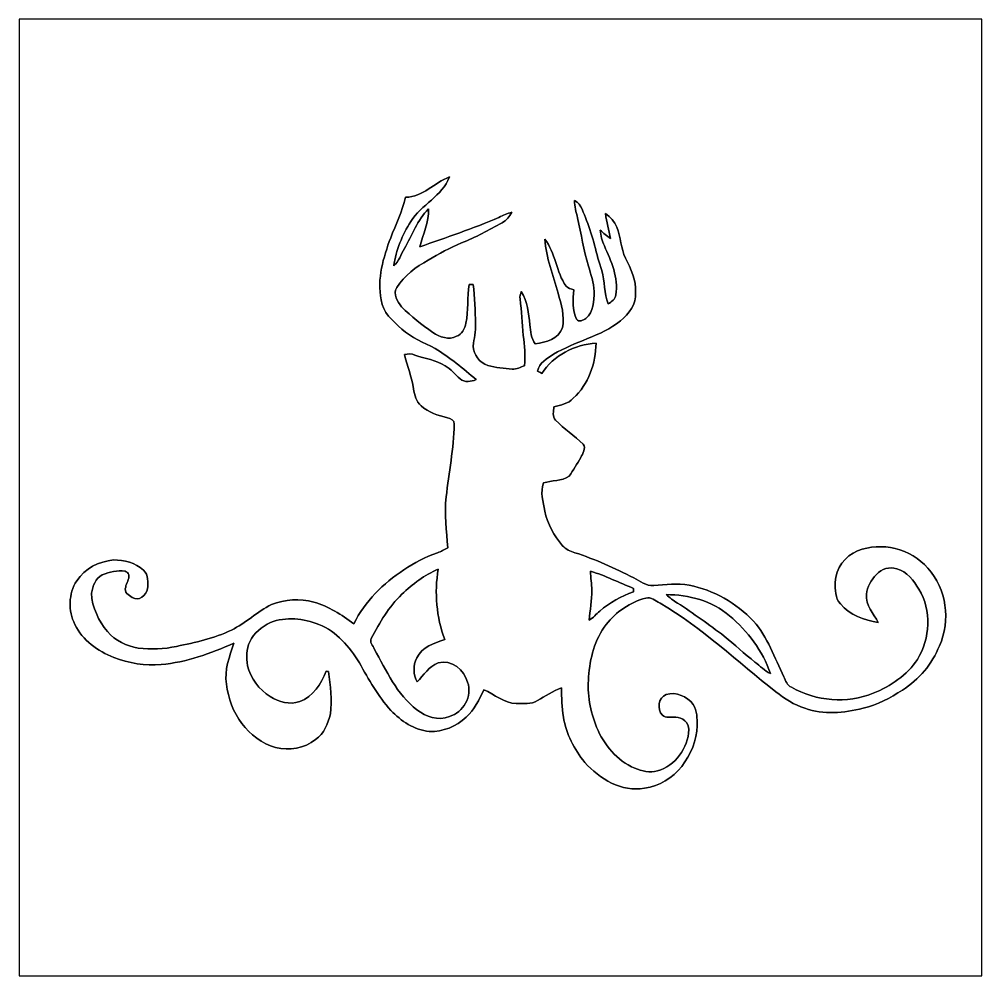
# Model space of a CAD drawing. Header units: centimetres. Extents: x -16.8 to 16.8, y -16.7 to 16.7.
import ezdxf

# ---------------------------------------------------------------- set-up
doc = ezdxf.new("R2010")
doc.units = ezdxf.units.CM
doc.header["$MEASUREMENT"] = 0
doc.layers.add('Layer 1', color=7, linetype='Continuous')

msp = doc.modelspace()

# ---------------------------------------------------------------- linework, layer by layer
at = {"layer": 'Layer 1', "color": 7}
for points, knots in [([(-16.77458, 16.66875), (-16.77458, 16.66875), (16.77458, 16.66875), (16.77458, 16.66875), (16.77458, 16.66875), (16.77458, 16.66875), (16.77458, -16.66875), (16.77458, -16.66875), (16.77458, -16.66875), (16.77458, -16.66875), (-16.77458, -16.66875), (-16.77458, -16.66875), (-16.77458, -16.66875), (-16.77458, -16.66875), (-16.77458, 16.66875), (-16.77458, 16.66875), (-16.77458, 16.66875), (-16.77458, 16.66875), (-16.77458, 16.66875), (-16.77458, 16.66875)], [0, 0, 0, 0, 0.16666667, 0.16666667, 0.16666667, 0.16666667, 0.33333333, 0.33333333, 0.33333333, 0.33333333, 0.5, 0.5, 0.5, 0.5, 0.66666667, 0.66666667, 0.66666667, 0.66666667, 1, 1, 1, 1]), ([(-3.30623, 10.46762), (-3.42829, 9.97726), (-3.64878, 9.51971), (-3.82834, 9.0491), (-3.82834, 9.0491), (-4.08129, 8.36471), (-4.31447, 7.62494), (-4.15502, 6.89081), (-4.15502, 6.89081), (-4.11833, 6.44807), (-3.74544, 6.14997), (-3.44135, 5.87128), (-3.44135, 5.87128), (-3.10691, 5.56084), (-2.67688, 5.40209), (-2.27824, 5.19783), (-2.27824, 5.19783), (-1.76812, 4.87997), (-1.30493, 4.49368), (-0.8442, 4.10986), (-0.8442, 4.10986), (-1.02023, 4.03296), (-1.24919, 4.00368), (-1.40864, 4.13032), (-1.40864, 4.13032), (-1.58291, 4.28308), (-1.7212, 4.48169), (-1.92828, 4.59387), (-1.92828, 4.59387), (-2.25143, 4.78543), (-2.62855, 4.84364), (-2.98097, 4.95864), (-2.98097, 4.95864), (-3.0988, 5.01756), (-3.22898, 5.01333), (-3.35174, 4.98016), (-3.35174, 4.98016), (-3.2325, 4.58541), (-3.10092, 4.19347), (-3.03071, 3.78601), (-3.03071, 3.78601), (-2.99508, 3.57364), (-2.94464, 3.33869), (-2.76296, 3.19934), (-2.76296, 3.19934), (-2.51813, 2.95099), (-2.16888, 2.87091), (-1.84644, 2.77707), (-1.84644, 2.77707), (-1.74096, 2.74567), (-1.59879, 2.69416), (-1.60937, 2.55799), (-1.60937, 2.55799), (-1.62842, 1.70497), (-1.80375, 0.86642), (-1.89336, 0.01976), (-1.89336, 0.01976), (-1.97238, -0.57115), (-1.86866, -1.16523), (-1.84009, -1.75578), (-1.84009, -1.75578), (-1.95404, -1.82492), (-2.07574, -1.88101), (-2.20063, -1.92687), (-2.20063, -1.92687), (-2.61197, -2.07786), (-3.0099, -2.27083), (-3.36832, -2.52377), (-3.36832, -2.52377), (-4.08411, -2.99685), (-4.73569, -3.61809), (-5.10928, -4.40055), (-5.10928, -4.40055), (-5.53896, -4.09222), (-5.98876, -3.78248), (-6.5084, -3.64984), (-6.5084, -3.64984), (-6.99029, -3.51437), (-7.51593, -3.54365), (-7.97983, -3.73098), (-7.97983, -3.73098), (-8.48043, -3.97334), (-8.87836, -4.38256), (-9.38142, -4.62139), (-9.38142, -4.62139), (-9.98361, -4.90961), (-10.64119, -5.05354), (-11.29101, -5.18936), (-11.29101, -5.18936), (-11.72774, -5.28638), (-12.17965, -5.29978), (-12.6238, -5.24933), (-12.6238, -5.24933), (-13.03161, -5.17631), (-13.43413, -4.99569), (-13.70365, -4.67184), (-13.70365, -4.67184), (-14.00457, -4.29154), (-14.24164, -3.83258), (-14.25681, -3.33939), (-14.25681, -3.33939), (-14.21236, -3.09457), (-14.1224, -2.81023), (-13.87863, -2.6991), (-13.87863, -2.6991), (-13.63451, -2.58304), (-13.35405, -2.53118), (-13.08559, -2.57104), (-13.08559, -2.57104), (-13.03126, -2.5968), (-12.96705, -2.63172), (-12.96, -2.6991), (-12.96, -2.6991), (-12.92049, -2.8508), (-13.05313, -2.97568), (-13.06266, -3.12279), (-13.06266, -3.12279), (-13.14062, -3.30659), (-12.94906, -3.39901), (-12.83511, -3.4865), (-12.83511, -3.4865), (-12.61745, -3.63361), (-12.3377, -3.41171), (-12.30559, -3.18135), (-12.30559, -3.18135), (-12.28513, -2.96439), (-12.26573, -2.69346), (-12.44529, -2.53294), (-12.44529, -2.53294), (-12.72434, -2.27295), (-13.12016, -2.16923), (-13.4941, -2.17593), (-13.4941, -2.17593), (-13.99258, -2.2285), (-14.49423, -2.47121), (-14.77081, -2.90266), (-14.77081, -2.90266), (-15.05938, -3.35421), (-15.0749, -3.95041), (-14.83536, -4.42736), (-14.83536, -4.42736), (-14.57219, -4.98193), (-14.03279, -5.34705), (-13.48105, -5.57742), (-13.48105, -5.57742), (-12.95506, -5.76615), (-12.3892, -5.88116), (-11.82899, -5.81836), (-11.82899, -5.81836), (-10.94034, -5.75698), (-10.10638, -5.42043), (-9.29464, -5.07894), (-9.29464, -5.07894), (-9.44139, -5.53932), (-9.6393, -6.01557), (-9.54723, -6.50804), (-9.54723, -6.50804), (-9.4488, -7.48136), (-8.80039, -8.43774), (-7.83731, -8.71855), (-7.83731, -8.71855), (-7.36882, -8.82368), (-6.82943, -8.74536), (-6.44701, -8.4395), (-6.44701, -8.4395), (-6.15244, -8.23524), (-6.00534, -7.88388), (-5.93055, -7.54521), (-5.93055, -7.54521), (-5.87551, -7.05238), (-5.92032, -6.55532), (-5.99158, -6.06707), (-5.99158, -6.06707), (-6.01204, -6.06354), (-6.05226, -6.05684), (-6.07236, -6.05331), (-6.07236, -6.05331), (-6.25863, -6.4897), (-6.53309, -6.94196), (-6.99805, -7.11482), (-6.99805, -7.11482), (-7.34624, -7.23971), (-7.72619, -7.12152), (-8.02887, -6.93737), (-8.02887, -6.93737), (-8.41587, -6.69643), (-8.70162, -6.2992), (-8.82262, -5.86176), (-8.82262, -5.86176), (-8.85049, -5.58377), (-8.87307, -5.27861), (-8.73443, -5.02497), (-8.73443, -5.02497), (-8.59719, -4.71805), (-8.31391, -4.50956), (-8.02181, -4.36245), (-8.02181, -4.36245), (-7.48171, -4.13597), (-6.86223, -4.22451), (-6.32778, -4.42136), (-6.32778, -4.42136), (-5.71183, -4.67642), (-5.2578, -5.20559), (-4.91913, -5.76333), (-4.91913, -5.76333), (-4.59458, -6.34012), (-4.27249, -6.92926), (-3.81988, -7.41821), (-3.81988, -7.41821), (-3.46816, -7.79533), (-3.00355, -8.09837), (-2.48179, -8.15763), (-2.48179, -8.15763), (-2.01119, -8.16998), (-1.53811, -7.98301), (-1.2005, -7.65492), (-1.2005, -7.65492), (-0.90734, -7.40198), (-0.74824, -7.03968), (-0.57714, -6.70137), (-0.57714, -6.70137), (-0.20073, -6.85765), (0.11818, -7.17409), (0.5461, -7.18114), (0.5461, -7.18114), (0.79163, -7.16986), (1.07244, -7.22312), (1.2894, -7.07602), (1.2894, -7.07602), (1.55998, -6.91515), (1.82986, -6.7504), (2.12337, -6.63363), (2.12337, -6.63363), (2.13783, -6.97442), (2.13148, -7.31908), (2.19146, -7.65669), (2.19146, -7.65669), (2.29235, -8.23807), (2.5654, -8.77888), (2.93793, -9.2329), (2.93793, -9.2329), (3.45757, -9.80828), (4.21675, -10.27783), (5.02285, -10.13213), (5.02285, -10.13213), (6.07025, -9.99807), (6.81073, -8.96691), (6.85976, -7.95514), (6.85976, -7.95514), (6.85236, -7.70714), (6.85906, -7.43162), (6.71901, -7.21431), (6.71901, -7.21431), (6.50522, -6.93596), (6.12034, -6.75781), (5.7725, -6.86717), (5.7725, -6.86717), (5.49381, -6.96842), (5.45253, -7.3847), (5.64339, -7.58649), (5.64339, -7.58649), (5.76368, -7.71066), (5.95665, -7.63058), (6.10729, -7.65951), (6.10729, -7.65951), (6.34224, -7.65104), (6.56766, -7.85319), (6.56555, -8.09166), (6.56555, -8.09166), (6.54297, -8.73125), (6.09071, -9.34649), (5.47194, -9.52959), (5.47194, -9.52959), (5.20629, -9.62131), (4.92901, -9.52077), (4.67748, -9.43398), (4.67748, -9.43398), (4.05624, -9.17293), (3.60468, -8.61624), (3.34857, -8.00594), (3.34857, -8.00594), (3.13302, -7.45208), (3.01449, -6.85059), (3.07269, -6.25546), (3.07269, -6.25546), (3.11503, -5.60811), (3.27978, -4.94594), (3.68371, -4.42454), (3.68371, -4.42454), (4.03049, -3.98463), (4.51944, -3.64843), (5.06307, -3.50626), (5.06307, -3.50626), (5.24863, -3.44911), (5.40244, -3.60962), (5.55978, -3.68053), (5.55978, -3.68053), (7.03157, -4.53708), (8.25817, -5.73405), (9.59908, -6.77051), (9.59908, -6.77051), (9.90388, -7.01181), (10.23691, -7.22736), (10.61085, -7.34377), (10.61085, -7.34377), (11.26172, -7.58155), (11.97822, -7.5124), (12.63756, -7.34801), (12.63756, -7.34801), (13.13392, -7.23159), (13.58547, -6.98182), (14.01233, -6.71054), (14.01233, -6.71054), (14.58771, -6.34859), (15.04774, -5.80461), (15.29891, -5.17208), (15.29891, -5.17208), (15.69579, -4.29084), (15.5508, -3.181), (14.89463, -2.46133), (14.89463, -2.46133), (14.30302, -1.79317), (13.27926, -1.52012), (12.446, -1.8609), (12.446, -1.8609), (12.00961, -2.038), (11.68294, -2.47333), (11.66283, -2.94711), (11.66283, -2.94711), (11.66177, -3.20534), (11.66001, -3.50732), (11.84804, -3.71087), (11.84804, -3.71087), (12.17436, -4.1021), (12.68518, -4.25909), (13.16567, -4.36104), (13.16567, -4.36104), (13.00974, -4.04072), (12.70282, -3.75991), (12.75927, -3.37361), (12.75927, -3.37361), (12.80866, -2.88078), (13.27397, -2.30928), (13.81584, -2.48109), (13.81584, -2.48109), (14.16756, -2.57881), (14.40991, -2.89489), (14.58136, -3.19899), (14.58136, -3.19899), (15.03892, -3.93136), (14.98, -4.91807), (14.53092, -5.64056), (14.53092, -5.64056), (14.17496, -6.19795), (13.59711, -6.57578), (12.99281, -6.81884), (12.99281, -6.81884), (12.07982, -7.19808), (10.99573, -7.10177), (10.14271, -6.61353), (10.14271, -6.61353), (9.99102, -6.54791), (9.9381, -6.38598), (9.87213, -6.24981), (9.87213, -6.24981), (9.55816, -5.58271), (9.30769, -4.87186), (8.81803, -4.30636), (8.81803, -4.30636), (8.22113, -3.67771), (7.4295, -3.22121), (6.57472, -3.05964), (6.57472, -3.05964), (6.16761, -2.97427), (5.75134, -3.0413), (5.34247, -3.07269), (5.34247, -3.07269), (5.07647, -3.0928), (4.86904, -2.90759), (4.64502, -2.8), (4.64502, -2.8), (3.98039, -2.46486), (3.302, -2.15194), (2.59221, -1.9237), (2.59221, -1.9237), (2.42958, -1.88454), (2.27894, -1.80234), (2.16641, -1.67887), (2.16641, -1.67887), (1.86478, -1.33456), (1.63865, -0.92075), (1.54305, -0.47131), (1.54305, -0.47131), (1.48026, -0.15205), (1.38042, 0.18838), (1.50072, 0.50694), (1.50072, 0.50694), (1.78823, 0.60995), (2.13607, 0.55386), (2.38936, 0.74895), (2.38936, 0.74895), (2.54811, 0.94897), (2.66841, 1.17757), (2.80211, 1.39453), (2.80211, 1.39453), (2.86314, 1.53176), (2.99402, 1.71097), (2.88008, 1.85702), (2.88008, 1.85702), (2.58092, 2.15935), (2.21192, 2.38725), (1.92123, 2.69875), (1.92123, 2.69875), (1.78788, 2.81975), (1.85737, 3.01343), (1.8609, 3.16512), (1.8609, 3.16512), (2.10044, 3.22474), (2.36396, 3.26496), (2.53824, 3.45758), (2.53824, 3.45758), (3.06317, 3.9437), (3.32811, 4.67466), (3.33022, 5.38092), (3.33022, 5.38092), (2.59256, 5.32342), (1.83903, 4.96253), (1.44463, 4.31765), (1.44463, 4.31765), (1.39347, 4.34763), (1.34267, 4.37797), (1.29293, 4.40796), (1.29293, 4.40796), (1.34973, 4.69865), (1.62243, 4.84717), (1.85103, 4.99216), (1.85103, 4.99216), (2.59503, 5.44513), (3.49391, 5.60246), (4.17936, 6.15738), (4.17936, 6.15738), (4.48275, 6.38845), (4.73781, 6.74511), (4.71029, 7.14375), (4.71029, 7.14375), (4.74169, 7.57626), (4.53249, 7.96396), (4.35963, 8.34425), (4.35963, 8.34425), (4.18747, 8.68186), (4.19488, 9.0745), (4.06047, 9.42411), (4.06047, 9.42411), (3.96593, 9.60896), (3.83187, 9.77688), (3.66077, 9.89542), (3.66077, 9.89542), (3.69111, 9.60085), (3.79201, 9.32004), (3.82905, 9.02688), (3.82905, 9.02688), (3.70628, 9.1186), (3.59128, 9.21985), (3.47063, 9.31369), (3.47063, 9.31369), (3.49321, 9.12671), (3.54295, 8.94362), (3.62056, 8.77217), (3.62056, 8.77217), (3.85763, 8.23383), (4.11586, 7.66516), (4.0192, 7.06014), (4.0192, 7.06014), (3.99662, 6.9148), (3.87385, 6.82166), (3.75638, 6.75111), (3.75638, 6.75111), (3.60221, 7.118), (3.64208, 7.53145), (3.5306, 7.90928), (3.5306, 7.90928), (3.32916, 8.48607), (3.23638, 9.09567), (2.99544, 9.65906), (2.99544, 9.65906), (2.89172, 9.90459), (2.83281, 10.21009), (2.58127, 10.35403), (2.58127, 10.35403), (2.56999, 10.14448), (2.6416, 9.9441), (2.68393, 9.74196), (2.68393, 9.74196), (2.81058, 9.18316), (2.90901, 8.61801), (3.06352, 8.06591), (3.06352, 8.06591), (3.14925, 7.77628), (3.2639, 7.4863), (3.26108, 7.17903), (3.26108, 7.17903), (3.26461, 6.84989), (3.24697, 6.46712), (2.96968, 6.23852), (2.96968, 6.23852), (2.88325, 6.17749), (2.73368, 6.10588), (2.65218, 6.20995), (2.65218, 6.20995), (2.50578, 6.53062), (2.52836, 6.89575), (2.55058, 7.239), (2.55058, 7.239), (2.46168, 7.28027), (2.35162, 7.2898), (2.28388, 7.36282), (2.28388, 7.36282), (1.93922, 7.86483), (1.92123, 8.52452), (1.54305, 9.00606), (1.54305, 9.00606), (1.58538, 8.35484), (1.83727, 7.74418), (2.00766, 7.12047), (2.00766, 7.12047), (2.11455, 6.73206), (2.24825, 6.32425), (2.15829, 5.91785), (2.15829, 5.91785), (2.02706, 5.52238), (1.57798, 5.41126), (1.21391, 5.35517), (1.21391, 5.35517), (1.07315, 5.54778), (1.0474, 5.78944), (1.01706, 6.01945), (1.01706, 6.01945), (0.99342, 6.41738), (0.93592, 6.82942), (0.72602, 7.17691), (0.72602, 7.17691), (0.70132, 7.09401), (0.66781, 7.00899), (0.68086, 6.92044), (0.68086, 6.92044), (0.73625, 6.49958), (0.75318, 6.07483), (0.78881, 5.65185), (0.78881, 5.65185), (0.86184, 5.3026), (0.85619, 4.94524), (0.83608, 4.5907), (0.83608, 4.5907), (0.69779, 4.54448), (0.56268, 4.46158), (0.41169, 4.47287), (0.41169, 4.47287), (0.12524, 4.50603), (-0.16616, 4.52191), (-0.44379, 4.60269), (-0.44379, 4.60269), (-0.73413, 4.69724), (-0.93274, 4.97911), (-0.95109, 5.27685), (-0.95109, 5.27685), (-0.93028, 5.53508), (-0.85302, 5.78873), (-0.8696, 6.05014), (-0.8696, 6.05014), (-0.88336, 6.51016), (-0.889, 6.97265), (-0.94933, 7.4295), (-0.94933, 7.4295), (-0.9846, 7.42915), (-1.05586, 7.42809), (-1.09114, 7.42738), (-1.09114, 7.42738), (-1.16523, 6.97936), (-1.12007, 6.52004), (-1.20544, 6.07378), (-1.20544, 6.07378), (-1.24425, 5.88821), (-1.33914, 5.68713), (-1.53035, 5.61975), (-1.53035, 5.61975), (-1.79881, 5.47652), (-2.12443, 5.59647), (-2.35903, 5.75345), (-2.35903, 5.75345), (-2.74743, 6.01592), (-3.11009, 6.31754), (-3.44523, 6.64492), (-3.44523, 6.64492), (-3.59551, 6.81849), (-3.76026, 7.09295), (-3.61386, 7.31837), (-3.61386, 7.31837), (-3.34469, 7.7276), (-2.94922, 8.04227), (-2.51813, 8.26841), (-2.51813, 8.26841), (-2.14912, 8.50089), (-1.76213, 8.70479), (-1.3589, 8.87307), (-1.3589, 8.87307), (-0.86889, 9.06674), (-0.40323, 9.31686), (0.05397, 9.57792), (0.05397, 9.57792), (0.21061, 9.65235), (0.31009, 9.7984), (0.39934, 9.94057), (0.39934, 9.94057), (0.23812, 9.906), (0.09066, 9.83192), (-0.05715, 9.76277), (-0.05715, 9.76277), (-0.95532, 9.37401), (-1.8856, 9.06745), (-2.80599, 8.7376), (-2.80599, 8.7376), (-2.70122, 9.17399), (-2.49238, 9.59979), (-2.51284, 10.0584), (-2.51284, 10.0584), (-2.90266, 9.67281), (-3.07552, 9.13765), (-3.34927, 8.67445), (-3.34927, 8.67445), (-3.47627, 8.47549), (-3.53695, 8.22854), (-3.72251, 8.0712), (-3.72251, 8.0712), (-3.64173, 8.62154), (-3.42124, 9.14964), (-3.12667, 9.61849), (-3.12667, 9.61849), (-2.76013, 10.20939), (-2.03376, 10.50713), (-1.77694, 11.17106), (-1.77694, 11.17106), (-2.30858, 10.9795), (-2.70651, 10.46374), (-3.30623, 10.46762)], [0, 0, 0, 0, 0.00617284, 0.00617284, 0.00617284, 0.00617284, 0.01234568, 0.01234568, 0.01234568, 0.01234568, 0.01851852, 0.01851852, 0.01851852, 0.01851852, 0.02469136, 0.02469136, 0.02469136, 0.02469136, 0.0308642, 0.0308642, 0.0308642, 0.0308642, 0.03703704, 0.03703704, 0.03703704, 0.03703704, 0.04320988, 0.04320988, 0.04320988, 0.04320988, 0.04938272, 0.04938272, 0.04938272, 0.04938272, 0.05555556, 0.05555556, 0.05555556, 0.05555556, 0.0617284, 0.0617284, 0.0617284, 0.0617284, 0.06790123, 0.06790123, 0.06790123, 0.06790123, 0.07407407, 0.07407407, 0.07407407, 0.07407407, 0.08024691, 0.08024691, 0.08024691, 0.08024691, 0.08641975, 0.08641975, 0.08641975, 0.08641975, 0.09259259, 0.09259259, 0.09259259, 0.09259259, 0.09876543, 0.09876543, 0.09876543, 0.09876543, 0.10493827, 0.10493827, 0.10493827, 0.10493827, 0.11111111, 0.11111111, 0.11111111, 0.11111111, 0.11728395, 0.11728395, 0.11728395, 0.11728395, 0.12345679, 0.12345679, 0.12345679, 0.12345679, 0.12962963, 0.12962963, 0.12962963, 0.12962963, 0.13580247, 0.13580247, 0.13580247, 0.13580247, 0.14197531, 0.14197531, 0.14197531, 0.14197531, 0.14814815, 0.14814815, 0.14814815, 0.14814815, 0.15432099, 0.15432099, 0.15432099, 0.15432099, 0.16049383, 0.16049383, 0.16049383, 0.16049383, 0.16666667, 0.16666667, 0.16666667, 0.16666667, 0.17283951, 0.17283951, 0.17283951, 0.17283951, 0.17901235, 0.17901235, 0.17901235, 0.17901235, 0.18518519, 0.18518519, 0.18518519, 0.18518519, 0.19135802, 0.19135802, 0.19135802, 0.19135802, 0.19753086, 0.19753086, 0.19753086, 0.19753086, 0.2037037, 0.2037037, 0.2037037, 0.2037037, 0.20987654, 0.20987654, 0.20987654, 0.20987654, 0.21604938, 0.21604938, 0.21604938, 0.21604938, 0.22222222, 0.22222222, 0.22222222, 0.22222222, 0.22839506, 0.22839506, 0.22839506, 0.22839506, 0.2345679, 0.2345679, 0.2345679, 0.2345679, 0.24074074, 0.24074074, 0.24074074, 0.24074074, 0.24691358, 0.24691358, 0.24691358, 0.24691358, 0.25308642, 0.25308642, 0.25308642, 0.25308642, 0.25925926, 0.25925926, 0.25925926, 0.25925926, 0.2654321, 0.2654321, 0.2654321, 0.2654321, 0.27160494, 0.27160494, 0.27160494, 0.27160494, 0.27777778, 0.27777778, 0.27777778, 0.27777778, 0.28395062, 0.28395062, 0.28395062, 0.28395062, 0.29012346, 0.29012346, 0.29012346, 0.29012346, 0.2962963, 0.2962963, 0.2962963, 0.2962963, 0.30246914, 0.30246914, 0.30246914, 0.30246914, 0.30864198, 0.30864198, 0.30864198, 0.30864198, 0.31481481, 0.31481481, 0.31481481, 0.31481481, 0.32098765, 0.32098765, 0.32098765, 0.32098765, 0.32716049, 0.32716049, 0.32716049, 0.32716049, 0.33333333, 0.33333333, 0.33333333, 0.33333333, 0.33950617, 0.33950617, 0.33950617, 0.33950617, 0.34567901, 0.34567901, 0.34567901, 0.34567901, 0.35185185, 0.35185185, 0.35185185, 0.35185185, 0.35802469, 0.35802469, 0.35802469, 0.35802469, 0.36419753, 0.36419753, 0.36419753, 0.36419753, 0.37037037, 0.37037037, 0.37037037, 0.37037037, 0.37654321, 0.37654321, 0.37654321, 0.37654321, 0.38271605, 0.38271605, 0.38271605, 0.38271605, 0.38888889, 0.38888889, 0.38888889, 0.38888889, 0.39506173, 0.39506173, 0.39506173, 0.39506173, 0.40123457, 0.40123457, 0.40123457, 0.40123457, 0.40740741, 0.40740741, 0.40740741, 0.40740741, 0.41358025, 0.41358025, 0.41358025, 0.41358025, 0.41975309, 0.41975309, 0.41975309, 0.41975309, 0.42592593, 0.42592593, 0.42592593, 0.42592593, 0.43209877, 0.43209877, 0.43209877, 0.43209877, 0.4382716, 0.4382716, 0.4382716, 0.4382716, 0.44444444, 0.44444444, 0.44444444, 0.44444444, 0.45061728, 0.45061728, 0.45061728, 0.45061728, 0.45679012, 0.45679012, 0.45679012, 0.45679012, 0.46296296, 0.46296296, 0.46296296, 0.46296296, 0.4691358, 0.4691358, 0.4691358, 0.4691358, 0.47530864, 0.47530864, 0.47530864, 0.47530864, 0.48148148, 0.48148148, 0.48148148, 0.48148148, 0.48765432, 0.48765432, 0.48765432, 0.48765432, 0.49382716, 0.49382716, 0.49382716, 0.49382716, 0.5, 0.5, 0.5, 0.5, 0.50617284, 0.50617284, 0.50617284, 0.50617284, 0.51234568, 0.51234568, 0.51234568, 0.51234568, 0.51851852, 0.51851852, 0.51851852, 0.51851852, 0.52469136, 0.52469136, 0.52469136, 0.52469136, 0.5308642, 0.5308642, 0.5308642, 0.5308642, 0.53703704, 0.53703704, 0.53703704, 0.53703704, 0.54320988, 0.54320988, 0.54320988, 0.54320988, 0.54938272, 0.54938272, 0.54938272, 0.54938272, 0.55555556, 0.55555556, 0.55555556, 0.55555556, 0.5617284, 0.5617284, 0.5617284, 0.5617284, 0.56790123, 0.56790123, 0.56790123, 0.56790123, 0.57407407, 0.57407407, 0.57407407, 0.57407407, 0.58024691, 0.58024691, 0.58024691, 0.58024691, 0.58641975, 0.58641975, 0.58641975, 0.58641975, 0.59259259, 0.59259259, 0.59259259, 0.59259259, 0.59876543, 0.59876543, 0.59876543, 0.59876543, 0.60493827, 0.60493827, 0.60493827, 0.60493827, 0.61111111, 0.61111111, 0.61111111, 0.61111111, 0.61728395, 0.61728395, 0.61728395, 0.61728395, 0.62345679, 0.62345679, 0.62345679, 0.62345679, 0.62962963, 0.62962963, 0.62962963, 0.62962963, 0.63580247, 0.63580247, 0.63580247, 0.63580247, 0.64197531, 0.64197531, 0.64197531, 0.64197531, 0.64814815, 0.64814815, 0.64814815, 0.64814815, 0.65432099, 0.65432099, 0.65432099, 0.65432099, 0.66049383, 0.66049383, 0.66049383, 0.66049383, 0.66666667, 0.66666667, 0.66666667, 0.66666667, 0.67283951, 0.67283951, 0.67283951, 0.67283951, 0.67901235, 0.67901235, 0.67901235, 0.67901235, 0.68518519, 0.68518519, 0.68518519, 0.68518519, 0.69135802, 0.69135802, 0.69135802, 0.69135802, 0.69753086, 0.69753086, 0.69753086, 0.69753086, 0.7037037, 0.7037037, 0.7037037, 0.7037037, 0.70987654, 0.70987654, 0.70987654, 0.70987654, 0.71604938, 0.71604938, 0.71604938, 0.71604938, 0.72222222, 0.72222222, 0.72222222, 0.72222222, 0.72839506, 0.72839506, 0.72839506, 0.72839506, 0.7345679, 0.7345679, 0.7345679, 0.7345679, 0.74074074, 0.74074074, 0.74074074, 0.74074074, 0.74691358, 0.74691358, 0.74691358, 0.74691358, 0.75308642, 0.75308642, 0.75308642, 0.75308642, 0.75925926, 0.75925926, 0.75925926, 0.75925926, 0.7654321, 0.7654321, 0.7654321, 0.7654321, 0.77160494, 0.77160494, 0.77160494, 0.77160494, 0.77777778, 0.77777778, 0.77777778, 0.77777778, 0.78395062, 0.78395062, 0.78395062, 0.78395062, 0.79012346, 0.79012346, 0.79012346, 0.79012346, 0.7962963, 0.7962963, 0.7962963, 0.7962963, 0.80246914, 0.80246914, 0.80246914, 0.80246914, 0.80864198, 0.80864198, 0.80864198, 0.80864198, 0.81481481, 0.81481481, 0.81481481, 0.81481481, 0.82098765, 0.82098765, 0.82098765, 0.82098765, 0.82716049, 0.82716049, 0.82716049, 0.82716049, 0.83333333, 0.83333333, 0.83333333, 0.83333333, 0.83950617, 0.83950617, 0.83950617, 0.83950617, 0.84567901, 0.84567901, 0.84567901, 0.84567901, 0.85185185, 0.85185185, 0.85185185, 0.85185185, 0.85802469, 0.85802469, 0.85802469, 0.85802469, 0.86419753, 0.86419753, 0.86419753, 0.86419753, 0.87037037, 0.87037037, 0.87037037, 0.87037037, 0.87654321, 0.87654321, 0.87654321, 0.87654321, 0.88271605, 0.88271605, 0.88271605, 0.88271605, 0.88888889, 0.88888889, 0.88888889, 0.88888889, 0.89506173, 0.89506173, 0.89506173, 0.89506173, 0.90123457, 0.90123457, 0.90123457, 0.90123457, 0.90740741, 0.90740741, 0.90740741, 0.90740741, 0.91358025, 0.91358025, 0.91358025, 0.91358025, 0.91975309, 0.91975309, 0.91975309, 0.91975309, 0.92592593, 0.92592593, 0.92592593, 0.92592593, 0.93209877, 0.93209877, 0.93209877, 0.93209877, 0.9382716, 0.9382716, 0.9382716, 0.9382716, 0.94444444, 0.94444444, 0.94444444, 0.94444444, 0.95061728, 0.95061728, 0.95061728, 0.95061728, 0.95679012, 0.95679012, 0.95679012, 0.95679012, 0.96296296, 0.96296296, 0.96296296, 0.96296296, 0.9691358, 0.9691358, 0.9691358, 0.9691358, 0.97530864, 0.97530864, 0.97530864, 0.97530864, 0.98148148, 0.98148148, 0.98148148, 0.98148148, 0.98765432, 0.98765432, 0.98765432, 0.98765432, 1, 1, 1, 1]), ([(-3.43429, -3.37432), (-3.06846, -3.01484), (-2.64619, -2.69734), (-2.17064, -2.49943), (-2.17064, -2.49943), (-2.30999, -3.31929), (-2.23097, -4.16807), (-1.94592, -4.94912), (-1.94592, -4.94912), (-2.30928, -5.08176), (-2.74391, -5.20629), (-2.91218, -5.59188), (-2.91218, -5.59188), (-3.06317, -5.84482), (-3.03671, -6.17361), (-2.90513, -6.43043), (-2.90513, -6.43043), (-2.67582, -6.19372), (-2.49449, -5.88292), (-2.16747, -5.76827), (-2.16747, -5.76827), (-1.71309, -5.62116), (-1.25377, -6.01451), (-1.14723, -6.43784), (-1.14723, -6.43784), (-0.97402, -6.9282), (-1.29434, -7.49335), (-1.78294, -7.63446), (-1.78294, -7.63446), (-2.17241, -7.79956), (-2.60033, -7.64081), (-2.91606, -7.39881), (-2.91606, -7.39881), (-3.62197, -6.8647), (-3.98074, -6.03179), (-4.39843, -5.27897), (-4.39843, -5.27897), (-4.43865, -5.16361), (-4.57941, -5.04366), (-4.50321, -4.91525), (-4.50321, -4.91525), (-4.21428, -4.36033), (-3.89361, -3.80718), (-3.43429, -3.37432)], [0, 0, 0, 0, 0.08333333, 0.08333333, 0.08333333, 0.08333333, 0.16666667, 0.16666667, 0.16666667, 0.16666667, 0.25, 0.25, 0.25, 0.25, 0.33333333, 0.33333333, 0.33333333, 0.33333333, 0.41666667, 0.41666667, 0.41666667, 0.41666667, 0.5, 0.5, 0.5, 0.5, 0.58333333, 0.58333333, 0.58333333, 0.58333333, 0.66666667, 0.66666667, 0.66666667, 0.66666667, 0.75, 0.75, 0.75, 0.75, 0.83333333, 0.83333333, 0.83333333, 0.83333333, 1, 1, 1, 1]), ([(3.13937, -2.57246), (3.65831, -2.71674), (4.1342, -2.97674), (4.63585, -3.16724), (4.63585, -3.16724), (4.63479, -3.20534), (4.63374, -3.24379), (4.63303, -3.28224), (4.63303, -3.28224), (4.20793, -3.43747), (3.80612, -3.66078), (3.46322, -3.95676), (3.46322, -3.95676), (3.33975, -4.06541), (3.23109, -4.19171), (3.09139, -4.28061), (3.09139, -4.28061), (3.11538, -3.92924), (3.19299, -3.58211), (3.17994, -3.22862), (3.17994, -3.22862), (3.18417, -3.00849), (3.13761, -2.79188), (3.13937, -2.57246)], [0, 0, 0, 0, 0.14285714, 0.14285714, 0.14285714, 0.14285714, 0.28571429, 0.28571429, 0.28571429, 0.28571429, 0.42857143, 0.42857143, 0.42857143, 0.42857143, 0.57142857, 0.57142857, 0.57142857, 0.57142857, 0.71428571, 0.71428571, 0.71428571, 0.71428571, 1, 1, 1, 1]), ([(5.77603, -3.38455), (6.56625, -3.38173), (7.36847, -3.60786), (7.98089, -4.12009), (7.98089, -4.12009), (8.61624, -4.65667), (9.13906, -5.34741), (9.40929, -6.13833), (9.40929, -6.13833), (9.20785, -6.03568), (9.04593, -5.87481), (8.86919, -5.73687), (8.86919, -5.73687), (8.50053, -5.44936), (8.15728, -5.13151), (7.79886, -4.832), (7.79886, -4.832), (7.26793, -4.42842), (6.72394, -4.04142), (6.16444, -3.67806), (6.16444, -3.67806), (6.02827, -3.58987), (5.89844, -3.49109), (5.77603, -3.38455)], [0, 0, 0, 0, 0.14285714, 0.14285714, 0.14285714, 0.14285714, 0.28571429, 0.28571429, 0.28571429, 0.28571429, 0.42857143, 0.42857143, 0.42857143, 0.42857143, 0.57142857, 0.57142857, 0.57142857, 0.57142857, 0.71428571, 0.71428571, 0.71428571, 0.71428571, 1, 1, 1, 1])]:
    msp.add_open_spline(points, degree=3, knots=knots, dxfattribs=at)
at = {"layer": 'Layer 1', "color": 251}
for points, knots in [([(-3.30623, 10.46762), (-2.70651, 10.46374), (-2.30858, 10.9795), (-1.77694, 11.17106), (-1.77694, 11.17106), (-2.03376, 10.50713), (-2.76013, 10.20939), (-3.12667, 9.61849), (-3.12667, 9.61849), (-3.42124, 9.14964), (-3.64173, 8.62154), (-3.72251, 8.0712), (-3.72251, 8.0712), (-3.53695, 8.22854), (-3.47627, 8.47549), (-3.34927, 8.67445), (-3.34927, 8.67445), (-3.07552, 9.13765), (-2.90266, 9.67281), (-2.51284, 10.0584), (-2.51284, 10.0584), (-2.49238, 9.59979), (-2.70122, 9.17399), (-2.80599, 8.7376), (-2.80599, 8.7376), (-1.8856, 9.06745), (-0.95532, 9.37401), (-0.05715, 9.76277), (-0.05715, 9.76277), (0.09066, 9.83192), (0.23812, 9.906), (0.39934, 9.94057), (0.39934, 9.94057), (0.31009, 9.7984), (0.21061, 9.65235), (0.05397, 9.57792), (0.05397, 9.57792), (-0.40323, 9.31686), (-0.86889, 9.06674), (-1.3589, 8.87307), (-1.3589, 8.87307), (-1.76213, 8.70479), (-2.14912, 8.50089), (-2.51813, 8.26841), (-2.51813, 8.26841), (-2.94922, 8.04227), (-3.34469, 7.7276), (-3.61386, 7.31837), (-3.61386, 7.31837), (-3.76026, 7.09295), (-3.59551, 6.81849), (-3.44523, 6.64492), (-3.44523, 6.64492), (-3.11009, 6.31754), (-2.74743, 6.01592), (-2.35903, 5.75345), (-2.35903, 5.75345), (-2.12443, 5.59647), (-1.79881, 5.47652), (-1.53035, 5.61975), (-1.53035, 5.61975), (-1.33914, 5.68713), (-1.24425, 5.88821), (-1.20544, 6.07378), (-1.20544, 6.07378), (-1.12007, 6.52004), (-1.16523, 6.97936), (-1.09114, 7.42738), (-1.09114, 7.42738), (-1.05586, 7.42809), (-0.9846, 7.42915), (-0.94933, 7.4295), (-0.94933, 7.4295), (-0.889, 6.97265), (-0.88336, 6.51016), (-0.8696, 6.05014), (-0.8696, 6.05014), (-0.85302, 5.78873), (-0.93028, 5.53508), (-0.95109, 5.27685), (-0.95109, 5.27685), (-0.93274, 4.97911), (-0.73413, 4.69724), (-0.44379, 4.60269), (-0.44379, 4.60269), (-0.16616, 4.52191), (0.12524, 4.50603), (0.41169, 4.47287), (0.41169, 4.47287), (0.56268, 4.46158), (0.69779, 4.54448), (0.83608, 4.5907), (0.83608, 4.5907), (0.85619, 4.94524), (0.86184, 5.3026), (0.78881, 5.65185), (0.78881, 5.65185), (0.75318, 6.07483), (0.73625, 6.49958), (0.68086, 6.92044), (0.68086, 6.92044), (0.66781, 7.00899), (0.70132, 7.09401), (0.72602, 7.17691), (0.72602, 7.17691), (0.93592, 6.82942), (0.99342, 6.41738), (1.01706, 6.01945), (1.01706, 6.01945), (1.0474, 5.78944), (1.07315, 5.54778), (1.21391, 5.35517), (1.21391, 5.35517), (1.57798, 5.41126), (2.02706, 5.52238), (2.15829, 5.91785), (2.15829, 5.91785), (2.24825, 6.32425), (2.11455, 6.73206), (2.00766, 7.12047), (2.00766, 7.12047), (1.83727, 7.74418), (1.58538, 8.35484), (1.54305, 9.00606), (1.54305, 9.00606), (1.92123, 8.52452), (1.93922, 7.86483), (2.28388, 7.36282), (2.28388, 7.36282), (2.35162, 7.2898), (2.46168, 7.28027), (2.55058, 7.239), (2.55058, 7.239), (2.52836, 6.89575), (2.50578, 6.53062), (2.65218, 6.20995), (2.65218, 6.20995), (2.73368, 6.10588), (2.88325, 6.17749), (2.96968, 6.23852), (2.96968, 6.23852), (3.24697, 6.46712), (3.26461, 6.84989), (3.26108, 7.17903), (3.26108, 7.17903), (3.2639, 7.4863), (3.14925, 7.77628), (3.06352, 8.06591), (3.06352, 8.06591), (2.90901, 8.61801), (2.81058, 9.18316), (2.68393, 9.74196), (2.68393, 9.74196), (2.6416, 9.9441), (2.56999, 10.14448), (2.58127, 10.35403), (2.58127, 10.35403), (2.83281, 10.21009), (2.89172, 9.90459), (2.99544, 9.65906), (2.99544, 9.65906), (3.23638, 9.09567), (3.32916, 8.48607), (3.5306, 7.90928), (3.5306, 7.90928), (3.64208, 7.53145), (3.60221, 7.118), (3.75638, 6.75111), (3.75638, 6.75111), (3.87385, 6.82166), (3.99662, 6.9148), (4.0192, 7.06014), (4.0192, 7.06014), (4.11586, 7.66516), (3.85763, 8.23383), (3.62056, 8.77217), (3.62056, 8.77217), (3.54295, 8.94362), (3.49321, 9.12671), (3.47063, 9.31369), (3.47063, 9.31369), (3.59128, 9.21985), (3.70628, 9.1186), (3.82905, 9.02688), (3.82905, 9.02688), (3.79201, 9.32004), (3.69111, 9.60085), (3.66077, 9.89542), (3.66077, 9.89542), (3.83187, 9.77688), (3.96593, 9.60896), (4.06047, 9.42411), (4.06047, 9.42411), (4.19488, 9.0745), (4.18747, 8.68186), (4.35963, 8.34425), (4.35963, 8.34425), (4.53249, 7.96396), (4.74169, 7.57626), (4.71029, 7.14375), (4.71029, 7.14375), (4.73781, 6.74511), (4.48275, 6.38845), (4.17936, 6.15738), (4.17936, 6.15738), (3.49391, 5.60246), (2.59503, 5.44513), (1.85103, 4.99216), (1.85103, 4.99216), (1.62243, 4.84717), (1.34973, 4.69865), (1.29293, 4.40796), (1.29293, 4.40796), (1.34267, 4.37797), (1.39347, 4.34763), (1.44463, 4.31765), (1.44463, 4.31765), (1.83903, 4.96253), (2.59256, 5.32342), (3.33022, 5.38092), (3.33022, 5.38092), (3.32811, 4.67466), (3.06317, 3.9437), (2.53824, 3.45758), (2.53824, 3.45758), (2.36396, 3.26496), (2.10044, 3.22474), (1.8609, 3.16512), (1.8609, 3.16512), (1.85737, 3.01343), (1.78788, 2.81975), (1.92123, 2.69875), (1.92123, 2.69875), (2.21192, 2.38725), (2.58092, 2.15935), (2.88008, 1.85702), (2.88008, 1.85702), (2.99402, 1.71097), (2.86314, 1.53176), (2.80211, 1.39453), (2.80211, 1.39453), (2.66841, 1.17757), (2.54811, 0.94897), (2.38936, 0.74895), (2.38936, 0.74895), (2.13607, 0.55386), (1.78823, 0.60995), (1.50072, 0.50694), (1.50072, 0.50694), (1.38042, 0.18838), (1.48026, -0.15205), (1.54305, -0.47131), (1.54305, -0.47131), (1.63865, -0.92075), (1.86478, -1.33456), (2.16641, -1.67887), (2.16641, -1.67887), (2.27894, -1.80234), (2.42958, -1.88454), (2.59221, -1.9237), (2.59221, -1.9237), (3.302, -2.15194), (3.98039, -2.46486), (4.64502, -2.8), (4.64502, -2.8), (4.86904, -2.90759), (5.07647, -3.0928), (5.34247, -3.07269), (5.34247, -3.07269), (5.75134, -3.0413), (6.16761, -2.97427), (6.57472, -3.05964), (6.57472, -3.05964), (7.4295, -3.22121), (8.22113, -3.67771), (8.81803, -4.30636), (8.81803, -4.30636), (9.30769, -4.87186), (9.55816, -5.58271), (9.87213, -6.24981), (9.87213, -6.24981), (9.9381, -6.38598), (9.99102, -6.54791), (10.14271, -6.61353), (10.14271, -6.61353), (10.99573, -7.10177), (12.07982, -7.19808), (12.99281, -6.81884), (12.99281, -6.81884), (13.59711, -6.57578), (14.17496, -6.19795), (14.53092, -5.64056), (14.53092, -5.64056), (14.98, -4.91807), (15.03892, -3.93136), (14.58136, -3.19899), (14.58136, -3.19899), (14.40991, -2.89489), (14.16756, -2.57881), (13.81584, -2.48109), (13.81584, -2.48109), (13.27397, -2.30928), (12.80866, -2.88078), (12.75927, -3.37361), (12.75927, -3.37361), (12.70282, -3.75991), (13.00974, -4.04072), (13.16567, -4.36104), (13.16567, -4.36104), (12.68518, -4.25909), (12.17436, -4.1021), (11.84804, -3.71087), (11.84804, -3.71087), (11.66001, -3.50732), (11.66177, -3.20534), (11.66283, -2.94711), (11.66283, -2.94711), (11.68294, -2.47333), (12.00961, -2.038), (12.446, -1.8609), (12.446, -1.8609), (13.27926, -1.52012), (14.30302, -1.79317), (14.89463, -2.46133), (14.89463, -2.46133), (15.5508, -3.181), (15.69579, -4.29084), (15.29891, -5.17208), (15.29891, -5.17208), (15.04774, -5.80461), (14.58771, -6.34859), (14.01233, -6.71054), (14.01233, -6.71054), (13.58547, -6.98182), (13.13392, -7.23159), (12.63756, -7.34801), (12.63756, -7.34801), (11.97822, -7.5124), (11.26172, -7.58155), (10.61085, -7.34377), (10.61085, -7.34377), (10.23691, -7.22736), (9.90388, -7.01181), (9.59908, -6.77051), (9.59908, -6.77051), (8.25817, -5.73405), (7.03157, -4.53708), (5.55978, -3.68053), (5.55978, -3.68053), (5.40244, -3.60962), (5.24863, -3.44911), (5.06307, -3.50626), (5.06307, -3.50626), (4.51944, -3.64843), (4.03049, -3.98463), (3.68371, -4.42454), (3.68371, -4.42454), (3.27978, -4.94594), (3.11503, -5.60811), (3.07269, -6.25546), (3.07269, -6.25546), (3.01449, -6.85059), (3.13302, -7.45208), (3.34857, -8.00594), (3.34857, -8.00594), (3.60468, -8.61624), (4.05624, -9.17293), (4.67748, -9.43398), (4.67748, -9.43398), (4.92901, -9.52077), (5.20629, -9.62131), (5.47194, -9.52959), (5.47194, -9.52959), (6.09071, -9.34649), (6.54297, -8.73125), (6.56555, -8.09166), (6.56555, -8.09166), (6.56766, -7.85319), (6.34224, -7.65104), (6.10729, -7.65951), (6.10729, -7.65951), (5.95665, -7.63058), (5.76368, -7.71066), (5.64339, -7.58649), (5.64339, -7.58649), (5.45253, -7.3847), (5.49381, -6.96842), (5.7725, -6.86717), (5.7725, -6.86717), (6.12034, -6.75781), (6.50522, -6.93596), (6.71901, -7.21431), (6.71901, -7.21431), (6.85906, -7.43162), (6.85236, -7.70714), (6.85976, -7.95514), (6.85976, -7.95514), (6.81073, -8.96691), (6.07025, -9.99807), (5.02285, -10.13213), (5.02285, -10.13213), (4.21675, -10.27783), (3.45757, -9.80828), (2.93793, -9.2329), (2.93793, -9.2329), (2.5654, -8.77888), (2.29235, -8.23807), (2.19146, -7.65669), (2.19146, -7.65669), (2.13148, -7.31908), (2.13783, -6.97442), (2.12337, -6.63363), (2.12337, -6.63363), (1.82986, -6.7504), (1.55998, -6.91515), (1.2894, -7.07602), (1.2894, -7.07602), (1.07244, -7.22312), (0.79163, -7.16986), (0.5461, -7.18114), (0.5461, -7.18114), (0.11818, -7.17409), (-0.20073, -6.85765), (-0.57714, -6.70137), (-0.57714, -6.70137), (-0.74824, -7.03968), (-0.90734, -7.40198), (-1.2005, -7.65492), (-1.2005, -7.65492), (-1.53811, -7.98301), (-2.01119, -8.16998), (-2.48179, -8.15763), (-2.48179, -8.15763), (-3.00355, -8.09837), (-3.46816, -7.79533), (-3.81988, -7.41821), (-3.81988, -7.41821), (-4.27249, -6.92926), (-4.59458, -6.34012), (-4.91913, -5.76333), (-4.91913, -5.76333), (-5.2578, -5.20559), (-5.71183, -4.67642), (-6.32778, -4.42136), (-6.32778, -4.42136), (-6.86223, -4.22451), (-7.48171, -4.13597), (-8.02181, -4.36245), (-8.02181, -4.36245), (-8.31391, -4.50956), (-8.59719, -4.71805), (-8.73443, -5.02497), (-8.73443, -5.02497), (-8.87307, -5.27861), (-8.85049, -5.58377), (-8.82262, -5.86176), (-8.82262, -5.86176), (-8.70162, -6.2992), (-8.41587, -6.69643), (-8.02887, -6.93737), (-8.02887, -6.93737), (-7.72619, -7.12152), (-7.34624, -7.23971), (-6.99805, -7.11482), (-6.99805, -7.11482), (-6.53309, -6.94196), (-6.25863, -6.4897), (-6.07236, -6.05331), (-6.07236, -6.05331), (-6.05226, -6.05684), (-6.01204, -6.06354), (-5.99158, -6.06707), (-5.99158, -6.06707), (-5.92032, -6.55532), (-5.87551, -7.05238), (-5.93055, -7.54521), (-5.93055, -7.54521), (-6.00534, -7.88388), (-6.15244, -8.23524), (-6.44701, -8.4395), (-6.44701, -8.4395), (-6.82943, -8.74536), (-7.36882, -8.82368), (-7.83731, -8.71855), (-7.83731, -8.71855), (-8.80039, -8.43774), (-9.4488, -7.48136), (-9.54723, -6.50804), (-9.54723, -6.50804), (-9.6393, -6.01557), (-9.44139, -5.53932), (-9.29464, -5.07894), (-9.29464, -5.07894), (-10.10638, -5.42043), (-10.94034, -5.75698), (-11.82899, -5.81836), (-11.82899, -5.81836), (-12.3892, -5.88116), (-12.95506, -5.76615), (-13.48105, -5.57742), (-13.48105, -5.57742), (-14.03279, -5.34705), (-14.57219, -4.98193), (-14.83536, -4.42736), (-14.83536, -4.42736), (-15.0749, -3.95041), (-15.05938, -3.35421), (-14.77081, -2.90266), (-14.77081, -2.90266), (-14.49423, -2.47121), (-13.99258, -2.2285), (-13.4941, -2.17593), (-13.4941, -2.17593), (-13.12016, -2.16923), (-12.72434, -2.27295), (-12.44529, -2.53294), (-12.44529, -2.53294), (-12.26573, -2.69346), (-12.28513, -2.96439), (-12.30559, -3.18135), (-12.30559, -3.18135), (-12.3377, -3.41171), (-12.61745, -3.63361), (-12.83511, -3.4865), (-12.83511, -3.4865), (-12.94906, -3.39901), (-13.14062, -3.30659), (-13.06266, -3.12279), (-13.06266, -3.12279), (-13.05313, -2.97568), (-12.92049, -2.8508), (-12.96, -2.6991), (-12.96, -2.6991), (-12.96705, -2.63172), (-13.03126, -2.5968), (-13.08559, -2.57104), (-13.08559, -2.57104), (-13.35405, -2.53118), (-13.63451, -2.58304), (-13.87863, -2.6991), (-13.87863, -2.6991), (-14.1224, -2.81023), (-14.21236, -3.09457), (-14.25681, -3.33939), (-14.25681, -3.33939), (-14.24164, -3.83258), (-14.00457, -4.29154), (-13.70365, -4.67184), (-13.70365, -4.67184), (-13.43413, -4.99569), (-13.03161, -5.17631), (-12.6238, -5.24933), (-12.6238, -5.24933), (-12.17965, -5.29978), (-11.72774, -5.28638), (-11.29101, -5.18936), (-11.29101, -5.18936), (-10.64119, -5.05354), (-9.98361, -4.90961), (-9.38142, -4.62139), (-9.38142, -4.62139), (-8.87836, -4.38256), (-8.48043, -3.97334), (-7.97983, -3.73098), (-7.97983, -3.73098), (-7.51593, -3.54365), (-6.99029, -3.51437), (-6.5084, -3.64984), (-6.5084, -3.64984), (-5.98876, -3.78248), (-5.53896, -4.09222), (-5.10928, -4.40055), (-5.10928, -4.40055), (-4.73569, -3.61809), (-4.08411, -2.99685), (-3.36832, -2.52377), (-3.36832, -2.52377), (-3.0099, -2.27083), (-2.61197, -2.07786), (-2.20063, -1.92687), (-2.20063, -1.92687), (-2.07574, -1.88101), (-1.95404, -1.82492), (-1.84009, -1.75578), (-1.84009, -1.75578), (-1.86866, -1.16523), (-1.97238, -0.57115), (-1.89336, 0.01976), (-1.89336, 0.01976), (-1.80375, 0.86642), (-1.62842, 1.70497), (-1.60937, 2.55799), (-1.60937, 2.55799), (-1.59879, 2.69416), (-1.74096, 2.74567), (-1.84644, 2.77707), (-1.84644, 2.77707), (-2.16888, 2.87091), (-2.51813, 2.95099), (-2.76296, 3.19934), (-2.76296, 3.19934), (-2.94464, 3.33869), (-2.99508, 3.57364), (-3.03071, 3.78601), (-3.03071, 3.78601), (-3.10092, 4.19347), (-3.2325, 4.58541), (-3.35174, 4.98016), (-3.35174, 4.98016), (-3.22898, 5.01333), (-3.0988, 5.01756), (-2.98097, 4.95864), (-2.98097, 4.95864), (-2.62855, 4.84364), (-2.25143, 4.78543), (-1.92828, 4.59387), (-1.92828, 4.59387), (-1.7212, 4.48169), (-1.58291, 4.28308), (-1.40864, 4.13032), (-1.40864, 4.13032), (-1.24919, 4.00368), (-1.02023, 4.03296), (-0.8442, 4.10986), (-0.8442, 4.10986), (-1.30493, 4.49368), (-1.76812, 4.87997), (-2.27824, 5.19783), (-2.27824, 5.19783), (-2.67688, 5.40209), (-3.10691, 5.56084), (-3.44135, 5.87128), (-3.44135, 5.87128), (-3.74544, 6.14997), (-4.11833, 6.44807), (-4.15502, 6.89081), (-4.15502, 6.89081), (-4.31447, 7.62494), (-4.08129, 8.36471), (-3.82834, 9.0491), (-3.82834, 9.0491), (-3.64878, 9.51971), (-3.42829, 9.97726), (-3.30623, 10.46762), (-3.30623, 10.46762), (-3.30623, 10.46762), (-3.30623, 10.46762), (-3.30623, 10.46762)], [0, 0, 0, 0, 0.00613497, 0.00613497, 0.00613497, 0.00613497, 0.01226994, 0.01226994, 0.01226994, 0.01226994, 0.01840491, 0.01840491, 0.01840491, 0.01840491, 0.02453988, 0.02453988, 0.02453988, 0.02453988, 0.03067485, 0.03067485, 0.03067485, 0.03067485, 0.03680982, 0.03680982, 0.03680982, 0.03680982, 0.04294479, 0.04294479, 0.04294479, 0.04294479, 0.04907975, 0.04907975, 0.04907975, 0.04907975, 0.05521472, 0.05521472, 0.05521472, 0.05521472, 0.06134969, 0.06134969, 0.06134969, 0.06134969, 0.06748466, 0.06748466, 0.06748466, 0.06748466, 0.07361963, 0.07361963, 0.07361963, 0.07361963, 0.0797546, 0.0797546, 0.0797546, 0.0797546, 0.08588957, 0.08588957, 0.08588957, 0.08588957, 0.09202454, 0.09202454, 0.09202454, 0.09202454, 0.09815951, 0.09815951, 0.09815951, 0.09815951, 0.10429448, 0.10429448, 0.10429448, 0.10429448, 0.11042945, 0.11042945, 0.11042945, 0.11042945, 0.11656442, 0.11656442, 0.11656442, 0.11656442, 0.12269939, 0.12269939, 0.12269939, 0.12269939, 0.12883436, 0.12883436, 0.12883436, 0.12883436, 0.13496933, 0.13496933, 0.13496933, 0.13496933, 0.14110429, 0.14110429, 0.14110429, 0.14110429, 0.14723926, 0.14723926, 0.14723926, 0.14723926, 0.15337423, 0.15337423, 0.15337423, 0.15337423, 0.1595092, 0.1595092, 0.1595092, 0.1595092, 0.16564417, 0.16564417, 0.16564417, 0.16564417, 0.17177914, 0.17177914, 0.17177914, 0.17177914, 0.17791411, 0.17791411, 0.17791411, 0.17791411, 0.18404908, 0.18404908, 0.18404908, 0.18404908, 0.19018405, 0.19018405, 0.19018405, 0.19018405, 0.19631902, 0.19631902, 0.19631902, 0.19631902, 0.20245399, 0.20245399, 0.20245399, 0.20245399, 0.20858896, 0.20858896, 0.20858896, 0.20858896, 0.21472393, 0.21472393, 0.21472393, 0.21472393, 0.2208589, 0.2208589, 0.2208589, 0.2208589, 0.22699387, 0.22699387, 0.22699387, 0.22699387, 0.23312883, 0.23312883, 0.23312883, 0.23312883, 0.2392638, 0.2392638, 0.2392638, 0.2392638, 0.24539877, 0.24539877, 0.24539877, 0.24539877, 0.25153374, 0.25153374, 0.25153374, 0.25153374, 0.25766871, 0.25766871, 0.25766871, 0.25766871, 0.26380368, 0.26380368, 0.26380368, 0.26380368, 0.26993865, 0.26993865, 0.26993865, 0.26993865, 0.27607362, 0.27607362, 0.27607362, 0.27607362, 0.28220859, 0.28220859, 0.28220859, 0.28220859, 0.28834356, 0.28834356, 0.28834356, 0.28834356, 0.29447853, 0.29447853, 0.29447853, 0.29447853, 0.3006135, 0.3006135, 0.3006135, 0.3006135, 0.30674847, 0.30674847, 0.30674847, 0.30674847, 0.31288344, 0.31288344, 0.31288344, 0.31288344, 0.3190184, 0.3190184, 0.3190184, 0.3190184, 0.32515337, 0.32515337, 0.32515337, 0.32515337, 0.33128834, 0.33128834, 0.33128834, 0.33128834, 0.33742331, 0.33742331, 0.33742331, 0.33742331, 0.34355828, 0.34355828, 0.34355828, 0.34355828, 0.34969325, 0.34969325, 0.34969325, 0.34969325, 0.35582822, 0.35582822, 0.35582822, 0.35582822, 0.36196319, 0.36196319, 0.36196319, 0.36196319, 0.36809816, 0.36809816, 0.36809816, 0.36809816, 0.37423313, 0.37423313, 0.37423313, 0.37423313, 0.3803681, 0.3803681, 0.3803681, 0.3803681, 0.38650307, 0.38650307, 0.38650307, 0.38650307, 0.39263804, 0.39263804, 0.39263804, 0.39263804, 0.39877301, 0.39877301, 0.39877301, 0.39877301, 0.40490798, 0.40490798, 0.40490798, 0.40490798, 0.41104294, 0.41104294, 0.41104294, 0.41104294, 0.41717791, 0.41717791, 0.41717791, 0.41717791, 0.42331288, 0.42331288, 0.42331288, 0.42331288, 0.42944785, 0.42944785, 0.42944785, 0.42944785, 0.43558282, 0.43558282, 0.43558282, 0.43558282, 0.44171779, 0.44171779, 0.44171779, 0.44171779, 0.44785276, 0.44785276, 0.44785276, 0.44785276, 0.45398773, 0.45398773, 0.45398773, 0.45398773, 0.4601227, 0.4601227, 0.4601227, 0.4601227, 0.46625767, 0.46625767, 0.46625767, 0.46625767, 0.47239264, 0.47239264, 0.47239264, 0.47239264, 0.47852761, 0.47852761, 0.47852761, 0.47852761, 0.48466258, 0.48466258, 0.48466258, 0.48466258, 0.49079755, 0.49079755, 0.49079755, 0.49079755, 0.49693252, 0.49693252, 0.49693252, 0.49693252, 0.50306748, 0.50306748, 0.50306748, 0.50306748, 0.50920245, 0.50920245, 0.50920245, 0.50920245, 0.51533742, 0.51533742, 0.51533742, 0.51533742, 0.52147239, 0.52147239, 0.52147239, 0.52147239, 0.52760736, 0.52760736, 0.52760736, 0.52760736, 0.53374233, 0.53374233, 0.53374233, 0.53374233, 0.5398773, 0.5398773, 0.5398773, 0.5398773, 0.54601227, 0.54601227, 0.54601227, 0.54601227, 0.55214724, 0.55214724, 0.55214724, 0.55214724, 0.55828221, 0.55828221, 0.55828221, 0.55828221, 0.56441718, 0.56441718, 0.56441718, 0.56441718, 0.57055215, 0.57055215, 0.57055215, 0.57055215, 0.57668712, 0.57668712, 0.57668712, 0.57668712, 0.58282209, 0.58282209, 0.58282209, 0.58282209, 0.58895706, 0.58895706, 0.58895706, 0.58895706, 0.59509202, 0.59509202, 0.59509202, 0.59509202, 0.60122699, 0.60122699, 0.60122699, 0.60122699, 0.60736196, 0.60736196, 0.60736196, 0.60736196, 0.61349693, 0.61349693, 0.61349693, 0.61349693, 0.6196319, 0.6196319, 0.6196319, 0.6196319, 0.62576687, 0.62576687, 0.62576687, 0.62576687, 0.63190184, 0.63190184, 0.63190184, 0.63190184, 0.63803681, 0.63803681, 0.63803681, 0.63803681, 0.64417178, 0.64417178, 0.64417178, 0.64417178, 0.65030675, 0.65030675, 0.65030675, 0.65030675, 0.65644172, 0.65644172, 0.65644172, 0.65644172, 0.66257669, 0.66257669, 0.66257669, 0.66257669, 0.66871166, 0.66871166, 0.66871166, 0.66871166, 0.67484663, 0.67484663, 0.67484663, 0.67484663, 0.6809816, 0.6809816, 0.6809816, 0.6809816, 0.68711656, 0.68711656, 0.68711656, 0.68711656, 0.69325153, 0.69325153, 0.69325153, 0.69325153, 0.6993865, 0.6993865, 0.6993865, 0.6993865, 0.70552147, 0.70552147, 0.70552147, 0.70552147, 0.71165644, 0.71165644, 0.71165644, 0.71165644, 0.71779141, 0.71779141, 0.71779141, 0.71779141, 0.72392638, 0.72392638, 0.72392638, 0.72392638, 0.73006135, 0.73006135, 0.73006135, 0.73006135, 0.73619632, 0.73619632, 0.73619632, 0.73619632, 0.74233129, 0.74233129, 0.74233129, 0.74233129, 0.74846626, 0.74846626, 0.74846626, 0.74846626, 0.75460123, 0.75460123, 0.75460123, 0.75460123, 0.7607362, 0.7607362, 0.7607362, 0.7607362, 0.76687117, 0.76687117, 0.76687117, 0.76687117, 0.77300613, 0.77300613, 0.77300613, 0.77300613, 0.7791411, 0.7791411, 0.7791411, 0.7791411, 0.78527607, 0.78527607, 0.78527607, 0.78527607, 0.79141104, 0.79141104, 0.79141104, 0.79141104, 0.79754601, 0.79754601, 0.79754601, 0.79754601, 0.80368098, 0.80368098, 0.80368098, 0.80368098, 0.80981595, 0.80981595, 0.80981595, 0.80981595, 0.81595092, 0.81595092, 0.81595092, 0.81595092, 0.82208589, 0.82208589, 0.82208589, 0.82208589, 0.82822086, 0.82822086, 0.82822086, 0.82822086, 0.83435583, 0.83435583, 0.83435583, 0.83435583, 0.8404908, 0.8404908, 0.8404908, 0.8404908, 0.84662577, 0.84662577, 0.84662577, 0.84662577, 0.85276074, 0.85276074, 0.85276074, 0.85276074, 0.85889571, 0.85889571, 0.85889571, 0.85889571, 0.86503067, 0.86503067, 0.86503067, 0.86503067, 0.87116564, 0.87116564, 0.87116564, 0.87116564, 0.87730061, 0.87730061, 0.87730061, 0.87730061, 0.88343558, 0.88343558, 0.88343558, 0.88343558, 0.88957055, 0.88957055, 0.88957055, 0.88957055, 0.89570552, 0.89570552, 0.89570552, 0.89570552, 0.90184049, 0.90184049, 0.90184049, 0.90184049, 0.90797546, 0.90797546, 0.90797546, 0.90797546, 0.91411043, 0.91411043, 0.91411043, 0.91411043, 0.9202454, 0.9202454, 0.9202454, 0.9202454, 0.92638037, 0.92638037, 0.92638037, 0.92638037, 0.93251534, 0.93251534, 0.93251534, 0.93251534, 0.93865031, 0.93865031, 0.93865031, 0.93865031, 0.94478528, 0.94478528, 0.94478528, 0.94478528, 0.95092025, 0.95092025, 0.95092025, 0.95092025, 0.95705521, 0.95705521, 0.95705521, 0.95705521, 0.96319018, 0.96319018, 0.96319018, 0.96319018, 0.96932515, 0.96932515, 0.96932515, 0.96932515, 0.97546012, 0.97546012, 0.97546012, 0.97546012, 0.98159509, 0.98159509, 0.98159509, 0.98159509, 0.98773006, 0.98773006, 0.98773006, 0.98773006, 1, 1, 1, 1]), ([(-3.43429, -3.37432), (-3.89361, -3.80718), (-4.21428, -4.36033), (-4.50321, -4.91525), (-4.50321, -4.91525), (-4.57941, -5.04366), (-4.43865, -5.16361), (-4.39843, -5.27897), (-4.39843, -5.27897), (-3.98074, -6.03179), (-3.62197, -6.8647), (-2.91606, -7.39881), (-2.91606, -7.39881), (-2.60033, -7.64081), (-2.17241, -7.79956), (-1.78294, -7.63446), (-1.78294, -7.63446), (-1.29434, -7.49335), (-0.97402, -6.9282), (-1.14723, -6.43784), (-1.14723, -6.43784), (-1.25377, -6.01451), (-1.71309, -5.62116), (-2.16747, -5.76827), (-2.16747, -5.76827), (-2.49449, -5.88292), (-2.67582, -6.19372), (-2.90513, -6.43043), (-2.90513, -6.43043), (-3.03671, -6.17361), (-3.06317, -5.84482), (-2.91218, -5.59188), (-2.91218, -5.59188), (-2.74391, -5.20629), (-2.30928, -5.08176), (-1.94592, -4.94912), (-1.94592, -4.94912), (-2.23097, -4.16807), (-2.30999, -3.31929), (-2.17064, -2.49943), (-2.17064, -2.49943), (-2.64619, -2.69734), (-3.06846, -3.01484), (-3.43429, -3.37432), (-3.43429, -3.37432), (-3.43429, -3.37432), (-3.43429, -3.37432), (-3.43429, -3.37432)], [0, 0, 0, 0, 0.07692308, 0.07692308, 0.07692308, 0.07692308, 0.15384615, 0.15384615, 0.15384615, 0.15384615, 0.23076923, 0.23076923, 0.23076923, 0.23076923, 0.30769231, 0.30769231, 0.30769231, 0.30769231, 0.38461538, 0.38461538, 0.38461538, 0.38461538, 0.46153846, 0.46153846, 0.46153846, 0.46153846, 0.53846154, 0.53846154, 0.53846154, 0.53846154, 0.61538462, 0.61538462, 0.61538462, 0.61538462, 0.69230769, 0.69230769, 0.69230769, 0.69230769, 0.76923077, 0.76923077, 0.76923077, 0.76923077, 0.84615385, 0.84615385, 0.84615385, 0.84615385, 1, 1, 1, 1]), ([(3.13937, -2.57246), (3.13761, -2.79188), (3.18417, -3.00849), (3.17994, -3.22862), (3.17994, -3.22862), (3.19299, -3.58211), (3.11538, -3.92924), (3.09139, -4.28061), (3.09139, -4.28061), (3.23109, -4.19171), (3.33975, -4.06541), (3.46322, -3.95676), (3.46322, -3.95676), (3.80612, -3.66078), (4.20793, -3.43747), (4.63303, -3.28224), (4.63303, -3.28224), (4.63374, -3.24379), (4.63479, -3.20534), (4.63585, -3.16724), (4.63585, -3.16724), (4.1342, -2.97674), (3.65831, -2.71674), (3.13937, -2.57246), (3.13937, -2.57246), (3.13937, -2.57246), (3.13937, -2.57246), (3.13937, -2.57246)], [0, 0, 0, 0, 0.125, 0.125, 0.125, 0.125, 0.25, 0.25, 0.25, 0.25, 0.375, 0.375, 0.375, 0.375, 0.5, 0.5, 0.5, 0.5, 0.625, 0.625, 0.625, 0.625, 0.75, 0.75, 0.75, 0.75, 1, 1, 1, 1]), ([(5.77603, -3.38455), (5.89844, -3.49109), (6.02827, -3.58987), (6.16444, -3.67806), (6.16444, -3.67806), (6.72394, -4.04142), (7.26793, -4.42842), (7.79886, -4.832), (7.79886, -4.832), (8.15728, -5.13151), (8.50053, -5.44936), (8.86919, -5.73687), (8.86919, -5.73687), (9.04593, -5.87481), (9.20785, -6.03568), (9.40929, -6.13833), (9.40929, -6.13833), (9.13906, -5.34741), (8.61624, -4.65667), (7.98089, -4.12009), (7.98089, -4.12009), (7.36847, -3.60786), (6.56625, -3.38173), (5.77603, -3.38455)], [0, 0, 0, 0, 0.14285714, 0.14285714, 0.14285714, 0.14285714, 0.28571429, 0.28571429, 0.28571429, 0.28571429, 0.42857143, 0.42857143, 0.42857143, 0.42857143, 0.57142857, 0.57142857, 0.57142857, 0.57142857, 0.71428571, 0.71428571, 0.71428571, 0.71428571, 1, 1, 1, 1])]:
    msp.add_open_spline(points, degree=3, knots=knots, dxfattribs=at)

doc.saveas('drawing.dxf')
